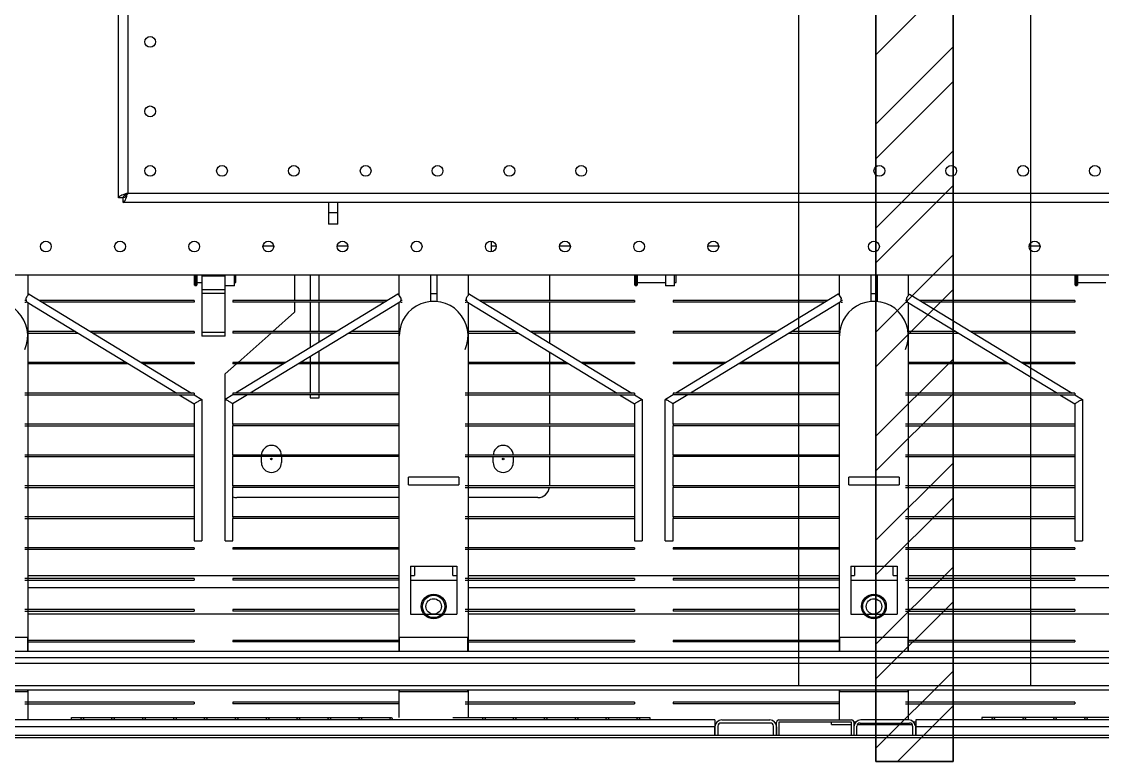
# Model space of a CAD drawing. Header units: millimetres. Extents: x 32496 to 166256, y 3504 to 23939.
# Drawn here: x 96444 to 97843, y 6319 to 7277 of the extents above; entities that cross this region are included whole.
import ezdxf

# ---------------------------------------------------------------- set-up
doc = ezdxf.new("R2010")
doc.units = ezdxf.units.MM
doc.linetypes.add('CENTER', pattern=[50.8, 31.75, -6.35, 6.35, -6.35])
doc.layers.get('0').update_dxf_attribs({"lineweight": 35})
for name, color, linetype in [('FG-S100X100-2068_0', 7, 'Continuous'), ('FG-S80-40-2519_0', 7, 'Continuous'), ('FG-S80-40-922_5_0', 7, 'Continuous'), ('S04S0230_0', 7, 'Continuous'), ('YBM-26-03_3_0', 7, 'Continuous'), ('YBM-26-03_3_MIR_0', 7, 'Continuous'), ('变压器模型_1__0', 7, 'Continuous')]:
    doc.layers.add(name, color=color, linetype=linetype)

# ---------------------------------------------------------------- blocks, each defined once
blk = doc.blocks.new('etryt5rte')
at = {"color": 2, "linetype": 'CENTER', "lineweight": -3, "ltscale": 0.01}
blk.add_line((69452.7, -53717.9), (69452.7, -56055.9), dxfattribs=at)
at = {"color": 2}
for p, q in [((69452.7, -53717.9), (69452.7, -56055.9)), ((69552.7, -53717.9), (69552.7, -56055.9)), ((69552.7, -56055.9), (69552.7, -53717.9)), ((69452.7, -55140.9), (69552.7, -55040.9)), ((69452.7, -55230.7), (69552.7, -55130.7)), ((69452.7, -55275.6), (69552.7, -55175.6)), ((69452.7, -55365.5), (69552.7, -55265.5)), ((69452.7, -55410.4), (69552.7, -55310.4)), ((69452.7, -55500.2), (69552.7, -55400.2)), ((69452.7, -55545.1), (69552.7, -55445.1)), ((69452.7, -55634.9), (69552.7, -55534.9)), ((69452.7, -55679.8), (69552.7, -55579.8)), ((69452.7, -55769.6), (69552.7, -55669.6)), ((69452.7, -55814.5), (69552.7, -55714.5)), ((69452.7, -55904.3), (69552.7, -55804.3)), ((69452.7, -55949.2), (69552.7, -55849.2)), ((69452.7, -56039), (69552.7, -55939)), ((69480.7, -56055.9), (69552.7, -55983.9)), ((69452.7, -56055.9), (69552.7, -56055.9))]:
    blk.add_line(p, q, dxfattribs=at)
at = {"color": 2, "lineweight": -3}
for p, q in [((69352.7, -53816.9), (69352.7, -55957)), ((69652.7, -53816.9), (69652.7, -55957)), ((64002.7, -55957.5), (75894.6, -55957.5))]:
    blk.add_line(p, q, dxfattribs=at)
blk = doc.blocks.new('gtrytrgtrr')
at = {"layer": 'FG-S100X100-2068_0', "color": 7, "linetype": 'Continuous'}
for p, q in [((65644.3, -74723.3), (65644.3, -74706.3)), ((65647.3, -74703.3), (65741.3, -74703.3)), ((65741.3, -74706.3), (65647.3, -74706.3)), ((65647.3, -74706.3), (65647.3, -74723.3)), ((65741.3, -74723.3), (65741.3, -74706.3)), ((65744.3, -74706.3), (65744.3, -74723.3))]:
    blk.add_line(p, q, dxfattribs=at)
for centre, start, end in [((65647.3, -74706.3), 90, 180), ((65741.3, -74706.3), 0, 90)]:
    blk.add_arc(centre, 3, start, end, dxfattribs=at)
at = {"layer": 'FG-S80-40-2519_0', "color": 7, "linetype": 'Continuous'}
for p, q in [((65564.3, -74723.3), (65564.3, -74712.3)), ((65568.3, -74711.3), (65568.3, -74723.3)), ((65636.3, -74707.3), (65572.3, -74707.3)), ((65573.3, -74703.3), (65635.3, -74703.3)), ((65640.3, -74723.3), (65640.3, -74711.3)), ((65644.3, -74712.3), (65644.3, -74723.3)), ((65744.3, -74712.3), (65744.3, -74723.3)), ((65748.3, -74723.3), (65748.3, -74711.3)), ((65752.3, -74707.3), (65816.3, -74707.3)), ((65815.3, -74703.3), (65753.3, -74703.3)), ((65820.3, -74711.3), (65820.3, -74723.3)), ((65824.3, -74723.3), (65824.3, -74712.3))]:
    blk.add_line(p, q, dxfattribs=at)
for centre, radius, start, end in [((65573.3, -74712.3), 9, 90, 180), ((65572.3, -74711.3), 4, 90, 180), ((65635.3, -74712.3), 9, 0, 90), ((65636.3, -74711.3), 4, 0, 90), ((65753.3, -74712.3), 9, 90, 180), ((65752.3, -74711.3), 4, 90, 180), ((65815.3, -74712.3), 9, 0, 90), ((65816.3, -74711.3), 4, 0, 90)]:
    blk.add_arc(centre, radius, start, end, dxfattribs=at)
at = {"layer": 'FG-S80-40-922_5_0', "color": 7, "linetype": 'Continuous'}
for p, q in [((65564.3, -74703.3), (64641.8, -74703.3)), ((65564.3, -74703.3), (65564.3, -74723.3)), ((66746.8, -74703.3), (65824.3, -74703.3)), ((65824.3, -74703.3), (65824.3, -74723.3))]:
    blk.add_line(p, q, dxfattribs=at)
at = {"layer": 'FG-S80-40-922_5_0', "color": 9, "linetype": 'Continuous'}
for p, q in [((65564.3, -74712.3), (64641.8, -74712.3)), ((66746.8, -74712.3), (65824.3, -74712.3))]:
    blk.add_line(p, q, dxfattribs=at)
at = {"layer": 'S04S0230_0', "color": 7, "linetype": 'Continuous'}
blk.add_line((72186.3, -74723.3), (60350.3, -74723.3), dxfattribs=at)
at = {"layer": 'S04S0230_0', "color": 9, "linetype": 'Continuous'}
blk.add_line((72186.3, -74726.3), (60350.3, -74726.3), dxfattribs=at)
at = {"layer": 'YBM-26-03_3_0', "color": 7, "linetype": 'Continuous'}
for p, q in [((66324.8, -74700.3), (65909.8, -74700.3)), ((65909.8, -74700.3), (65909.8, -74703.3))]:
    blk.add_line(p, q, dxfattribs=at)
for centre in [(65924.8, -74701.8), (65964.8, -74701.8), (66004.8, -74701.8), (66044.8, -74701.8)]:
    blk.add_circle(centre, 1.5, dxfattribs=at)
at = {"layer": 'YBM-26-03_3_MIR_0', "color": 7, "linetype": 'Continuous'}
for p, q in [((64731.3, -74703.3), (64731.3, -74700.3)), ((64731.3, -74700.3), (65145.3, -74700.3)), ((65225.3, -74700.3), (65480.3, -74700.3)), ((65480.3, -74700.3), (65480.3, -74703.3))]:
    blk.add_line(p, q, dxfattribs=at)
for centre in [(64745.3, -74701.8), (64785.3, -74701.8), (64825.3, -74701.8), (64865.3, -74701.8), (64905.3, -74701.8), (64945.3, -74701.8), (64985.3, -74701.8), (65025.3, -74701.8), (65065.3, -74701.8), (65105.3, -74701.8), (65145.3, -74701.8), (65265.3, -74701.8), (65305.3, -74701.8), (65345.3, -74701.8), (65385.3, -74701.8), (65425.3, -74701.8), (65465.3, -74701.8)]:
    blk.add_circle(centre, 1.5, dxfattribs=at)
at = {"layer": '变压器模型_1__0', "color": 6, "linetype": 'Continuous'}
for p, q in [((64792.3, -74027.3), (64792.3, -73083.3)), ((64798.3, -74027.3), (64792.3, -74027.3)), ((64798.3, -74033.3), (64798.3, -74027.3)), ((66742.3, -74033.3), (64798.3, -74033.3)), ((65064.3, -74033.3), (65064.3, -74061.3)), ((65076.3, -74061.3), (65076.3, -74033.3)), ((65076.3, -74061.3), (65064.3, -74061.3)), ((65275.3, -74097.3), (65275.3, -74083.6)), ((67167.3, -74127.3), (64373.3, -74127.3)), ((64674.8, -74127.3), (64674.8, -74153.7)), ((64890.3, -74127.3), (64890.3, -74140.3)), ((64894.3, -74140.3), (64894.3, -74127.3)), ((64894.3, -74136.8), (64900.3, -74136.8)), ((64900.3, -74127.3), (64900.3, -74206.3)), ((64930.3, -74206.3), (64930.3, -74127.3)), ((64942.3, -74141.3), (64942.3, -74127.3)), ((64942.3, -74136.8), (64944.3, -74136.8)), ((64944.3, -74136.8), (64944.3, -74127.3)), ((65020.3, -74127.3), (65020.3, -74160.3)), ((65040.3, -74127.3), (65040.3, -74160.3)), ((65052.3, -74160.3), (65052.3, -74127.3)), ((65155.8, -74153.7), (65155.8, -74127.3)), ((65196.3, -74127.3), (65196.3, -74161.3)), ((65204.3, -74127.3), (65204.3, -74161.3)), ((65244.8, -74127.3), (65244.8, -74153.7)), ((65350.3, -74127.3), (65350.3, -74160.3)), ((65460.3, -74127.3), (65460.3, -74140.3)), ((65464.3, -74140.3), (65464.3, -74127.3)), ((65464.3, -74136.8), (65500.3, -74136.8)), ((65500.3, -74127.3), (65500.3, -74141.3)), ((65512.3, -74141.3), (65512.3, -74127.3)), ((65512.3, -74136.8), (65514.3, -74136.8)), ((65514.3, -74136.8), (65514.3, -74127.3)), ((65725.8, -74153.7), (65725.8, -74127.3)), ((65766.3, -74127.3), (65766.3, -74161.3)), ((65774.3, -74127.3), (65774.3, -74161.3)), ((65814.8, -74127.3), (65814.8, -74153.7)), ((66030.3, -74127.3), (66030.3, -74140.3)), ((66034.3, -74140.3), (66034.3, -74127.3)), ((66034.3, -74136.8), (66070.3, -74136.8)), ((64676.5, -74152), (64886.8, -74280.3)), ((64893.3, -74141.3), (64891.3, -74141.3)), ((64942.3, -74141.3), (64930.3, -74141.3)), ((65154.1, -74152), (64943.7, -74280.3)), ((65196.3, -74151.3), (65204.3, -74151.3)), ((65246.5, -74152), (65456.8, -74280.3)), ((65463.3, -74141.3), (65461.3, -74141.3)), ((65512.3, -74141.3), (65500.3, -74141.3)), ((65724.1, -74152), (65513.7, -74280.3)), ((65766.3, -74151.3), (65774.3, -74151.3)), ((65816.5, -74152), (66026.8, -74280.3)), ((66033.3, -74141.3), (66031.3, -74141.3)), ((64672.6, -74160.3), (64671, -74160.3)), ((64671, -74162.3), (64672.7, -74162.3)), ((64673.9, -74162.1), (64867.7, -74280.3)), ((64674.8, -74162.3), (64674.8, -74614.3)), ((64890.3, -74160.3), (64690.1, -74160.3)), ((64890.3, -74162.3), (64693.3, -74162.3)), ((64890.3, -74160.3), (64890.3, -74162.3)), ((64940.3, -74160.3), (64940.3, -74162.3)), ((65140.5, -74160.3), (64940.3, -74160.3)), ((65137.2, -74162.3), (64940.3, -74162.3)), ((65156.6, -74162.1), (64962.8, -74280.3)), ((65020.3, -74162.3), (65020.3, -74175.3)), ((65040.3, -74162.3), (65040.3, -74200.3)), ((65052.3, -74200.3), (65052.3, -74162.3)), ((65155.8, -74614.3), (65155.8, -74162.3)), ((65159.5, -74160.3), (65157.8, -74160.3)), ((65158, -74162.3), (65159.5, -74162.3)), ((65242.6, -74160.3), (65241, -74160.3)), ((65241, -74162.3), (65242.7, -74162.3)), ((65243.9, -74162.1), (65437.7, -74280.3)), ((65244.8, -74162.3), (65244.8, -74614.3)), ((65460.3, -74160.3), (65260.1, -74160.3)), ((65460.3, -74162.3), (65263.3, -74162.3)), ((65350.3, -74162.3), (65350.3, -74200.3)), ((65460.3, -74160.3), (65460.3, -74162.3)), ((65510.3, -74160.3), (65510.3, -74162.3)), ((65710.5, -74160.3), (65510.3, -74160.3)), ((65707.2, -74162.3), (65510.3, -74162.3)), ((65726.6, -74162.1), (65532.8, -74280.3)), ((65725.8, -74614.3), (65725.8, -74162.3)), ((65729.5, -74160.3), (65727.8, -74160.3)), ((65728, -74162.3), (65729.5, -74162.3)), ((65812.6, -74160.3), (65811, -74160.3)), ((65811, -74162.3), (65812.7, -74162.3)), ((65813.9, -74162.1), (66007.7, -74280.3)), ((65814.8, -74162.3), (65814.8, -74614.3)), ((66030.3, -74160.3), (65830.1, -74160.3)), ((66030.3, -74162.3), (65833.3, -74162.3)), ((66030.3, -74160.3), (66030.3, -74162.3)), ((64992.1, -74200.3), (65020.3, -74175.3)), ((64674.2, -74202.3), (64739.8, -74202.3)), ((64736.5, -74200.3), (64674.8, -74200.3)), ((64890.3, -74200.3), (64755.6, -74200.3)), ((64890.3, -74202.3), (64758.9, -74202.3)), ((64890.3, -74200.3), (64890.3, -74202.3)), ((64930.3, -74206.3), (64900.3, -74206.3)), ((64940.3, -74200.3), (64940.3, -74202.3)), ((65074.9, -74200.3), (64940.3, -74200.3)), ((65071.6, -74202.3), (64940.3, -74202.3)), ((64947.1, -74240.3), (64989.9, -74202.3)), ((65040.3, -74202.3), (65040.3, -74221.4)), ((65052.3, -74214.1), (65052.3, -74202.3)), ((65090.7, -74202.3), (65156.3, -74202.3)), ((65155.8, -74200.3), (65094, -74200.3)), ((65244.2, -74202.3), (65309.8, -74202.3)), ((65306.5, -74200.3), (65244.8, -74200.3)), ((65460.3, -74200.3), (65325.6, -74200.3)), ((65460.3, -74202.3), (65328.9, -74202.3)), ((65350.3, -74202.3), (65350.3, -74215.3)), ((65460.3, -74200.3), (65460.3, -74202.3)), ((65510.3, -74200.3), (65510.3, -74202.3)), ((65644.9, -74200.3), (65510.3, -74200.3)), ((65641.6, -74202.3), (65510.3, -74202.3)), ((65660.7, -74202.3), (65726.3, -74202.3)), ((65725.8, -74200.3), (65664, -74200.3)), ((65814.2, -74202.3), (65879.8, -74202.3)), ((65876.5, -74200.3), (65814.8, -74200.3)), ((66030.3, -74200.3), (65895.6, -74200.3)), ((66030.3, -74202.3), (65898.9, -74202.3)), ((66030.3, -74200.3), (66030.3, -74202.3)), ((65040.3, -74233.1), (65040.3, -74240.3)), ((65052.3, -74240.3), (65052.3, -74225.7)), ((65350.3, -74227), (65350.3, -74240.3)), ((64802.1, -74240.3), (64674.8, -74240.3)), ((64805.4, -74242.3), (64674.8, -74242.3)), ((64890.3, -74240.3), (64821.2, -74240.3)), ((64890.3, -74242.3), (64824.5, -74242.3)), ((64890.3, -74240.3), (64890.3, -74242.3)), ((64930.3, -74255.3), (64944.9, -74242.3)), ((64940.3, -74240.3), (64940.3, -74242.3)), ((65009.3, -74240.3), (64940.3, -74240.3)), ((65006, -74242.3), (64940.3, -74242.3)), ((65155.8, -74242.3), (65025.1, -74242.3)), ((65155.8, -74240.3), (65028.4, -74240.3)), ((65040.3, -74242.3), (65040.3, -74280.3)), ((65052.3, -74280.3), (65052.3, -74242.3)), ((65372.1, -74240.3), (65244.8, -74240.3)), ((65375.4, -74242.3), (65244.8, -74242.3)), ((65350.3, -74242.3), (65350.3, -74280.3)), ((65460.3, -74240.3), (65391.2, -74240.3)), ((65460.3, -74242.3), (65394.5, -74242.3)), ((65460.3, -74240.3), (65460.3, -74242.3)), ((65510.3, -74240.3), (65510.3, -74242.3)), ((65579.3, -74240.3), (65510.3, -74240.3)), ((65576, -74242.3), (65510.3, -74242.3)), ((65725.8, -74242.3), (65595.1, -74242.3)), ((65725.8, -74240.3), (65598.4, -74240.3)), ((65942.1, -74240.3), (65814.8, -74240.3)), ((65945.4, -74242.3), (65814.8, -74242.3)), ((66030.3, -74240.3), (65961.2, -74240.3)), ((66030.3, -74242.3), (65964.5, -74242.3)), ((66030.3, -74240.3), (66030.3, -74242.3)), ((64930.3, -74288.5), (64930.3, -74255.3)), ((64890.3, -74280.3), (64671, -74280.3)), ((64671, -74282.3), (64890.3, -74282.3)), ((64871, -74282.3), (64890.4, -74294.1)), ((64890.2, -74282.3), (64900.2, -74288.5)), ((64890.3, -74280.3), (64890.3, -74282.3)), ((64900.2, -74288.5), (64900.3, -74288.5)), ((64900.3, -74288.5), (64900.3, -74471.3)), ((64930.2, -74471.3), (64930.2, -74288.5)), ((64930.3, -74288.5), (64930.2, -74288.5)), ((64940.4, -74282.3), (64930.3, -74288.5)), ((64959.5, -74282.3), (64940.1, -74294.1)), ((64940.3, -74280.3), (64940.3, -74282.3)), ((65155.8, -74280.3), (64940.3, -74280.3)), ((65155.8, -74282.3), (64940.3, -74282.3)), ((65040.3, -74282.3), (65040.3, -74286.3)), ((65040.3, -74286.3), (65052.3, -74286.3)), ((65052.3, -74286.3), (65052.3, -74282.3)), ((65460.3, -74280.3), (65241, -74280.3)), ((65241, -74282.3), (65460.3, -74282.3)), ((65350.3, -74282.3), (65350.3, -74320.3)), ((65441, -74282.3), (65460.4, -74294.1)), ((65460.2, -74282.3), (65470.2, -74288.5)), ((65460.3, -74280.3), (65460.3, -74282.3)), ((65470.2, -74288.5), (65470.3, -74288.5)), ((65470.3, -74288.5), (65470.3, -74471.3)), ((65500.2, -74471.3), (65500.2, -74288.5)), ((65500.3, -74288.5), (65500.2, -74288.5)), ((65510.4, -74282.3), (65500.3, -74288.5)), ((65529.5, -74282.3), (65510.1, -74294.1)), ((65510.3, -74280.3), (65510.3, -74282.3)), ((65725.8, -74280.3), (65510.3, -74280.3)), ((65725.8, -74282.3), (65510.3, -74282.3)), ((66030.3, -74280.3), (65811, -74280.3)), ((65811, -74282.3), (66030.3, -74282.3)), ((66011, -74282.3), (66030.4, -74294.1)), ((66030.2, -74282.3), (66040.2, -74288.5)), ((66030.3, -74280.3), (66030.3, -74282.3)), ((66040.2, -74288.5), (66040.3, -74288.5)), ((66040.3, -74288.5), (66040.3, -74471.3)), ((64890.3, -74294.1), (64890.3, -74320.3)), ((64890.4, -74294.1), (64890.3, -74294.1)), ((64940.1, -74294.1), (64940.2, -74294.1)), ((64940.2, -74320.3), (64940.2, -74294.1)), ((65460.3, -74294.1), (65460.3, -74320.3)), ((65460.4, -74294.1), (65460.3, -74294.1)), ((65510.1, -74294.1), (65510.2, -74294.1)), ((65510.2, -74320.3), (65510.2, -74294.1)), ((66030.4, -74294.1), (66030.3, -74294.1)), ((66030.3, -74294.1), (66030.3, -74320.3)), ((64890.3, -74320.3), (64671, -74320.3)), ((64890.3, -74320.3), (64890.3, -74322.3)), ((64940.3, -74320.3), (64940.3, -74322.3)), ((65155.8, -74320.3), (64940.3, -74320.3)), ((65460.3, -74320.3), (65241, -74320.3)), ((65460.3, -74320.3), (65460.3, -74322.3)), ((65510.3, -74320.3), (65510.3, -74322.3)), ((65725.8, -74320.3), (65510.3, -74320.3)), ((66030.3, -74320.3), (65811, -74320.3)), ((66030.3, -74320.3), (66030.3, -74322.3)), ((64671, -74322.3), (64890.3, -74322.3)), ((64890.3, -74322.3), (64890.3, -74360.3)), ((64940.2, -74360.3), (64940.2, -74322.3)), ((65155.8, -74322.3), (64940.3, -74322.3)), ((65241, -74322.3), (65460.3, -74322.3)), ((65350.3, -74322.3), (65350.3, -74360.3)), ((65460.3, -74322.3), (65460.3, -74360.3)), ((65510.2, -74360.3), (65510.2, -74322.3)), ((65725.8, -74322.3), (65510.3, -74322.3)), ((65811, -74322.3), (66030.3, -74322.3)), ((66030.3, -74322.3), (66030.3, -74360.3)), ((64890.3, -74360.3), (64671, -74360.3)), ((64671, -74362.3), (64890.3, -74362.3)), ((64890.3, -74360.3), (64890.3, -74362.3)), ((64890.3, -74362.3), (64890.3, -74400.3)), ((64940.2, -74400.3), (64940.2, -74362.3)), ((64940.3, -74360.3), (64940.3, -74362.3)), ((65155.8, -74360.3), (64940.3, -74360.3)), ((65155.8, -74362.3), (64940.3, -74362.3)), ((64977.3, -74369.8), (64977.3, -74362.3)), ((65003.3, -74362.3), (65003.3, -74369.8)), ((65460.3, -74360.3), (65241, -74360.3)), ((65241, -74362.3), (65460.3, -74362.3)), ((65277.3, -74369.8), (65277.3, -74362.3)), ((65303.3, -74362.3), (65303.3, -74369.8)), ((65350.3, -74362.3), (65350.3, -74400.3)), ((65460.3, -74360.3), (65460.3, -74362.3)), ((65460.3, -74362.3), (65460.3, -74400.3)), ((65510.2, -74400.3), (65510.2, -74362.3)), ((65510.3, -74360.3), (65510.3, -74362.3)), ((65725.8, -74360.3), (65510.3, -74360.3)), ((65725.8, -74362.3), (65510.3, -74362.3)), ((66030.3, -74360.3), (65811, -74360.3)), ((65811, -74362.3), (66030.3, -74362.3)), ((66030.3, -74360.3), (66030.3, -74362.3)), ((66030.3, -74362.3), (66030.3, -74400.3)), ((65167.8, -74398.8), (65167.8, -74388.8)), ((65232.8, -74388.8), (65167.8, -74388.8)), ((65232.8, -74388.8), (65232.8, -74398.8)), ((65802.8, -74388.8), (65737.8, -74388.8)), ((65737.8, -74398.8), (65737.8, -74388.8)), ((65802.8, -74388.8), (65802.8, -74398.8)), ((64890.3, -74400.3), (64671, -74400.3)), ((64671, -74402.3), (64890.3, -74402.3)), ((64890.3, -74400.3), (64890.3, -74402.3)), ((64890.3, -74402.3), (64890.3, -74440.3)), ((64940.2, -74440.3), (64940.2, -74402.3)), ((64940.3, -74400.3), (64940.3, -74402.3)), ((65155.8, -74400.3), (64940.3, -74400.3)), ((65155.8, -74402.3), (64940.3, -74402.3)), ((65167.8, -74398.8), (65232.8, -74398.8)), ((65460.3, -74400.3), (65241, -74400.3)), ((65241, -74402.3), (65460.3, -74402.3)), ((65460.3, -74400.3), (65460.3, -74402.3)), ((65460.3, -74402.3), (65460.3, -74440.3)), ((65510.2, -74440.3), (65510.2, -74402.3)), ((65725.8, -74400.3), (65510.3, -74400.3)), ((65510.3, -74400.3), (65510.3, -74402.3)), ((65725.8, -74402.3), (65510.3, -74402.3)), ((65737.8, -74398.8), (65802.8, -74398.8)), ((66030.3, -74400.3), (65811, -74400.3)), ((65811, -74402.3), (66030.3, -74402.3)), ((66030.3, -74400.3), (66030.3, -74402.3)), ((66030.3, -74402.3), (66030.3, -74440.3)), ((65155.8, -74415.3), (64945.3, -74415.3)), ((65335.3, -74415.3), (65244.8, -74415.3)), ((64890.3, -74440.3), (64671, -74440.3)), ((64671, -74442.3), (64890.3, -74442.3)), ((64890.3, -74440.3), (64890.3, -74442.3)), ((64890.3, -74442.3), (64890.3, -74471.3)), ((64940.2, -74471.3), (64940.2, -74442.3)), ((64940.3, -74440.3), (64940.3, -74442.3)), ((65155.8, -74440.3), (64940.3, -74440.3)), ((65155.8, -74442.3), (64940.3, -74442.3)), ((65460.3, -74440.3), (65241, -74440.3)), ((65241, -74442.3), (65460.3, -74442.3)), ((65460.3, -74440.3), (65460.3, -74442.3)), ((65460.3, -74442.3), (65460.3, -74471.3)), ((65510.2, -74471.3), (65510.2, -74442.3)), ((65725.8, -74440.3), (65510.3, -74440.3)), ((65510.3, -74440.3), (65510.3, -74442.3)), ((65725.8, -74442.3), (65510.3, -74442.3)), ((66030.3, -74440.3), (65811, -74440.3)), ((65811, -74442.3), (66030.3, -74442.3)), ((66030.3, -74440.3), (66030.3, -74442.3)), ((66030.3, -74442.3), (66030.3, -74471.3)), ((64890.3, -74471.3), (64900.3, -74471.3)), ((64930.2, -74471.3), (64940.2, -74471.3)), ((65460.3, -74471.3), (65470.3, -74471.3)), ((65500.2, -74471.3), (65510.2, -74471.3)), ((66030.3, -74471.3), (66040.3, -74471.3)), ((64890.3, -74480.3), (64671, -74480.3)), ((64671, -74482.3), (64890.3, -74482.3)), ((64890.3, -74480.3), (64890.3, -74482.3)), ((64940.3, -74480.3), (64940.3, -74482.3)), ((65155.8, -74480.3), (64940.3, -74480.3)), ((65155.8, -74482.3), (64940.3, -74482.3)), ((65460.3, -74480.3), (65241, -74480.3)), ((65241, -74482.3), (65460.3, -74482.3)), ((65460.3, -74480.3), (65460.3, -74482.3)), ((65725.8, -74480.3), (65510.3, -74480.3)), ((65510.3, -74480.3), (65510.3, -74482.3)), ((65725.8, -74482.3), (65510.3, -74482.3)), ((66030.3, -74480.3), (65811, -74480.3)), ((65811, -74482.3), (66030.3, -74482.3)), ((66030.3, -74480.3), (66030.3, -74482.3)), ((64674.8, -74516.3), (65155.8, -74516.3)), ((65170.3, -74504.3), (65170.3, -74566.3)), ((65170.3, -74504.3), (65230.3, -74504.3)), ((65170.3, -74516.3), (65175.3, -74516.3)), ((65225.3, -74516.3), (65230.3, -74516.3)), ((65230.3, -74504.3), (65230.3, -74566.3)), ((65244.8, -74516.3), (65725.8, -74516.3)), ((65740.3, -74504.3), (65800.3, -74504.3)), ((65740.3, -74504.3), (65740.3, -74566.3)), ((65740.3, -74516.3), (65745.3, -74516.3)), ((65795.3, -74516.3), (65800.3, -74516.3)), ((65800.3, -74504.3), (65800.3, -74566.3)), ((65814.8, -74516.3), (66295.8, -74516.3)), ((64890.3, -74520.3), (64671, -74520.3)), ((64671, -74522.3), (64890.3, -74522.3)), ((64890.3, -74520.3), (64890.3, -74522.3)), ((64940.3, -74520.3), (64940.3, -74522.3)), ((65155.8, -74520.3), (64940.3, -74520.3)), ((65155.8, -74522.3), (64940.3, -74522.3)), ((65170.3, -74522.3), (65230.3, -74522.3)), ((65460.3, -74520.3), (65241, -74520.3)), ((65241, -74522.3), (65460.3, -74522.3)), ((65460.3, -74520.3), (65460.3, -74522.3)), ((65725.8, -74520.3), (65510.3, -74520.3)), ((65510.3, -74520.3), (65510.3, -74522.3)), ((65725.8, -74522.3), (65510.3, -74522.3)), ((65740.3, -74522.3), (65800.3, -74522.3)), ((66030.3, -74520.3), (65811, -74520.3)), ((65811, -74522.3), (66030.3, -74522.3)), ((66030.3, -74520.3), (66030.3, -74522.3)), ((64890.3, -74560.3), (64671, -74560.3)), ((64671, -74562.3), (64890.3, -74562.3)), ((65155.8, -74566.3), (64674.8, -74566.3)), ((64890.3, -74560.3), (64890.3, -74562.3)), ((64940.3, -74560.3), (64940.3, -74562.3)), ((65155.8, -74560.3), (64940.3, -74560.3)), ((65155.8, -74562.3), (64940.3, -74562.3)), ((65170.3, -74566.3), (65187.8, -74566.3)), ((65190.2, -74566.3), (65210.4, -74566.3)), ((65212.7, -74566.3), (65230.3, -74566.3)), ((65460.3, -74560.3), (65241, -74560.3)), ((65241, -74562.3), (65460.3, -74562.3)), ((65725.8, -74566.3), (65244.8, -74566.3)), ((65460.3, -74560.3), (65460.3, -74562.3)), ((65725.8, -74560.3), (65510.3, -74560.3)), ((65510.3, -74560.3), (65510.3, -74562.3)), ((65725.8, -74562.3), (65510.3, -74562.3)), ((65740.3, -74566.3), (65757.8, -74566.3)), ((65760.2, -74566.3), (65780.4, -74566.3)), ((65782.7, -74566.3), (65800.3, -74566.3)), ((66030.3, -74560.3), (65811, -74560.3)), ((65811, -74562.3), (66030.3, -74562.3)), ((66295.8, -74566.3), (65814.8, -74566.3)), ((66030.3, -74560.3), (66030.3, -74562.3)), ((64674.3, -74596.3), (64586.3, -74596.3)), ((64674.3, -74596.3), (64674.3, -74614.3)), ((64890.3, -74600.3), (64674.8, -74600.3)), ((64890.3, -74600.3), (64890.3, -74602.3)), ((64940.3, -74600.3), (64940.3, -74602.3)), ((65155.8, -74600.3), (64940.3, -74600.3)), ((65156.3, -74614.3), (65156.3, -74596.3)), ((65244.3, -74596.3), (65156.3, -74596.3)), ((65244.3, -74596.3), (65244.3, -74614.3)), ((65460.3, -74600.3), (65244.8, -74600.3)), ((65460.3, -74600.3), (65460.3, -74602.3)), ((65725.8, -74600.3), (65510.3, -74600.3)), ((65510.3, -74600.3), (65510.3, -74602.3)), ((65814.3, -74596.3), (65726.3, -74596.3)), ((65726.3, -74614.3), (65726.3, -74596.3)), ((65814.3, -74596.3), (65814.3, -74614.3)), ((66030.3, -74600.3), (65814.8, -74600.3)), ((66030.3, -74600.3), (66030.3, -74602.3)), ((64030.3, -74614.3), (67510.3, -74614.3)), ((64674.3, -74602.3), (64890.3, -74602.3)), ((65155.8, -74602.3), (64940.3, -74602.3)), ((65244.3, -74602.3), (65460.3, -74602.3)), ((65725.8, -74602.3), (65510.3, -74602.3)), ((65814.3, -74602.3), (66030.3, -74602.3)), ((64030.3, -74622.3), (67510.3, -74622.3)), ((64040.3, -74664.3), (67500.3, -74664.3)), ((64586.3, -74666.3), (64674.3, -74666.3)), ((64674.3, -74664.3), (64674.3, -74666.3)), ((64674.8, -74664.3), (64674.8, -74703.3)), ((65155.8, -74700.3), (65155.8, -74664.3)), ((65156.3, -74666.3), (65156.3, -74664.3)), ((65156.3, -74666.3), (65244.3, -74666.3)), ((65244.3, -74664.3), (65244.3, -74666.3)), ((65244.8, -74664.3), (65244.8, -74700.3)), ((65725.8, -74703.3), (65725.8, -74664.3)), ((65726.3, -74666.3), (65726.3, -74664.3)), ((65726.3, -74666.3), (65814.3, -74666.3)), ((65814.3, -74664.3), (65814.3, -74666.3)), ((65814.8, -74664.3), (65814.8, -74703.3)), ((64890.3, -74680.3), (64671, -74680.3)), ((64671, -74682.3), (64890.3, -74682.3)), ((64890.3, -74680.3), (64890.3, -74682.3)), ((64940.3, -74680.3), (64940.3, -74682.3)), ((65155.8, -74680.3), (64940.3, -74680.3)), ((65155.8, -74682.3), (64940.3, -74682.3)), ((65460.3, -74680.3), (65241, -74680.3)), ((65241, -74682.3), (65460.3, -74682.3)), ((65460.3, -74680.3), (65460.3, -74682.3)), ((65725.8, -74680.3), (65510.3, -74680.3)), ((65510.3, -74680.3), (65510.3, -74682.3)), ((65725.8, -74682.3), (65510.3, -74682.3)), ((66030.3, -74680.3), (65811, -74680.3)), ((65811, -74682.3), (66030.3, -74682.3)), ((66030.3, -74680.3), (66030.3, -74682.3)), ((65715.3, -74709.3), (65715.3, -74706.3)), ((65715.3, -74709.3), (65741.3, -74709.3)), ((65746.6, -74706.3), (65744.3, -74706.3)), ((65748.8, -74709.3), (65819.7, -74709.3)), ((65824.3, -74706.3), (65822, -74706.3)), ((65822.5, -74709.3), (65823.7, -74709.3))]:
    blk.add_line(p, q, dxfattribs=at)
at = {"layer": '变压器模型_1__0', "color": 9, "linetype": 'Continuous'}
for p, q in [((64804.3, -73089.3), (64804.3, -74021.3)), ((64804.3, -74021.3), (66736.3, -74021.3)), ((65064.3, -74046.3), (65076.3, -74046.3)), ((64979.3, -74089.3), (64993.3, -74089.3)), ((65075.3, -74089.3), (65089.3, -74089.3)), ((65275.3, -74089.3), (65281.3, -74089.3)), ((65363.3, -74089.3), (65377.3, -74089.3)), ((65555.3, -74089.3), (65569.3, -74089.3)), ((65971.3, -74089.3), (65985.3, -74089.3)), ((64891.3, -74127.3), (64891.3, -74141.3)), ((64893.3, -74141.3), (64893.3, -74127.3)), ((64930.3, -74128.7), (64900.3, -74128.7)), ((65461.3, -74127.3), (65461.3, -74141.3)), ((65463.3, -74141.3), (65463.3, -74127.3)), ((66031.3, -74127.3), (66031.3, -74141.3)), ((66033.3, -74141.3), (66033.3, -74127.3)), ((64900.3, -74145.9), (64930.3, -74145.9)), ((64930.3, -74150.9), (64900.3, -74150.9)), ((64900.3, -74201.3), (64930.3, -74201.3)), ((65175.3, -74504.3), (65175.3, -74516.3)), ((65225.3, -74516.3), (65225.3, -74504.3)), ((65745.3, -74504.3), (65745.3, -74516.3)), ((65795.3, -74516.3), (65795.3, -74504.3)), ((65155.8, -74532.3), (64674.3, -74532.3)), ((65725.8, -74532.3), (65244.8, -74532.3)), ((66295.8, -74532.3), (65814.8, -74532.3)), ((67510.3, -74630.3), (64030.3, -74630.3))]:
    blk.add_line(p, q, dxfattribs=at)
at = {"layer": '变压器模型_1__0', "color": 6, "linetype": 'Continuous'}
for centre, radius in [((64833.3, -73825.3), 7), ((64833.3, -73915.3), 7), ((64833.3, -73992.3), 7), ((64926.3, -73992.3), 7), ((65019.3, -73992.3), 7), ((65112.3, -73992.3), 7), ((65205.3, -73992.3), 7), ((65298.3, -73992.3), 7), ((65391.3, -73992.3), 7), ((65777.3, -73992.3), 7), ((65870.3, -73992.3), 7), ((65963.3, -73992.3), 7), ((66056.3, -73992.3), 7), ((64698.3, -74090.3), 7), ((64794.3, -74090.3), 7), ((64890.3, -74090.3), 7), ((64986.3, -74090.3), 7), ((65082.3, -74090.3), 7), ((65178.3, -74090.3), 7), ((65274.3, -74090.3), 7), ((65370.3, -74090.3), 7), ((65466.3, -74090.3), 7), ((65562.3, -74090.3), 7), ((65770.3, -74090.3), 7), ((65978.3, -74090.3), 7), ((64990.3, -74365.3), 1), ((65290.3, -74365.3), 1), ((65200.3, -74556.3), 16), ((65200.3, -74556.3), 14.5), ((65770.3, -74556.3), 16), ((65770.3, -74556.3), 14.5), ((65200.3, -74556.3), 10), ((65770.3, -74556.3), 10)]:
    blk.add_circle(centre, radius, dxfattribs=at)
for centre, radius, start, end in [((64734.9, -74002.6), 71.8, 339.7499, 341.0347), ((64630.3, -74205.8), 44.5, 336.4554, 180), ((64701, -74172.7), 32.4, 148.8551, 150.5947), ((65200.3, -74205.8), 44.5, 336.4554, 180), ((65271, -74172.7), 32.4, 148.8551, 150.5947), ((65770.3, -74205.8), 44.5, 336.4554, 180), ((65841, -74172.7), 32.4, 148.8551, 150.5947), ((64990.3, -74360.8), 13, 0, 180), ((65290.3, -74360.8), 13, 0, 180), ((64990.3, -74369.8), 13, 180, 0), ((65290.3, -74369.8), 13, 180, 0), ((65335.3, -74400.3), 15, 270, 351.9082), ((64945.3, -74400.3), 15, 250.1456, 270)]:
    blk.add_arc(centre, radius, start, end, dxfattribs=at)
for points, knots in [([(64793.2, -74025.8), (64793, -74025.9), (64792.6, -74026.3), (64792.3, -74026.9), (64792.3, -74027.3)], [0, 0, 0, 0, 0.305865, 1, 1, 1, 1]), ([(64798.2, -74023.3), (64797.2, -74023.7), (64795.4, -74024.4), (64793.8, -74025.3), (64793.2, -74025.8)], [0, 0, 0, 0, 0.574777, 1, 1, 1, 1]), ([(64804.3, -74021.3), (64803.7, -74021.5), (64801.7, -74022.1), (64799.6, -74022.8), (64798.2, -74023.3)], [0, 0, 0, 0, 0.260384, 1, 1, 1, 1]), ([(64804.3, -74021.3), (64803.3, -74022.8), (64801.9, -74025.2), (64799.4, -74027.3), (64798.3, -74027.3)], [0, 0, 0, 0, 0.59912, 1, 1, 1, 1]), ([(64798.3, -74027.3), (64798.3, -74026.1), (64800.4, -74023.6), (64802.8, -74022.2), (64804.3, -74021.3)], [0, 0, 0, 0, 0.40088, 1, 1, 1, 1]), ([(64798.3, -74033.3), (64799.1, -74033.3), (64800.9, -74031), (64801.7, -74028.9), (64802.2, -74027.4)], [0, 0, 0, 0, 0.347751, 1, 1, 1, 1]), ([(64802.8, -74025.9), (64802.9, -74025.5), (64803.4, -74024), (64803.9, -74022.5), (64804.3, -74021.3)], [0, 0, 0, 0, 0.242279, 1, 1, 1, 1]), ([(64674.8, -74153.6), (64674.7, -74153.8), (64674.1, -74154.5), (64673.6, -74155.3), (64673.2, -74155.9)], [0, 0, 0, 0, 0.230787, 1, 1, 1, 1]), ([(64676.5, -74152), (64676.2, -74152), (64675.6, -74152.6), (64675.1, -74153.2), (64674.8, -74153.6)], [0, 0, 0, 0, 0.334187, 1, 1, 1, 1]), ([(65155, -74152.7), (65154.8, -74152.5), (65154.5, -74152.2), (65154.2, -74152), (65154.1, -74152)], [0, 0, 0, 0, 0.645003, 1, 1, 1, 1]), ([(65157.8, -74156.8), (65157.3, -74155.9), (65156.6, -74154.8), (65155.9, -74153.8), (65155.7, -74153.6)], [0, 0, 0, 0, 0.768624, 1, 1, 1, 1]), ([(65244.8, -74153.6), (65244.7, -74153.8), (65244.1, -74154.5), (65243.6, -74155.3), (65243.2, -74155.9)], [0, 0, 0, 0, 0.230787, 1, 1, 1, 1]), ([(65246.5, -74152), (65246.2, -74152), (65245.6, -74152.6), (65245.1, -74153.2), (65244.8, -74153.6)], [0, 0, 0, 0, 0.334187, 1, 1, 1, 1]), ([(65725, -74152.7), (65724.8, -74152.5), (65724.5, -74152.2), (65724.2, -74152), (65724.1, -74152)], [0, 0, 0, 0, 0.645003, 1, 1, 1, 1]), ([(65727.8, -74156.8), (65727.3, -74155.9), (65726.6, -74154.8), (65725.9, -74153.8), (65725.7, -74153.6)], [0, 0, 0, 0, 0.768624, 1, 1, 1, 1]), ([(65814.8, -74153.6), (65814.7, -74153.8), (65814.1, -74154.5), (65813.6, -74155.3), (65813.2, -74155.9)], [0, 0, 0, 0, 0.230787, 1, 1, 1, 1]), ([(65816.5, -74152), (65816.2, -74152), (65815.6, -74152.6), (65815.1, -74153.2), (65814.8, -74153.6)], [0, 0, 0, 0, 0.334187, 1, 1, 1, 1]), ([(64673, -74159.6), (64672.9, -74159.3), (64672.8, -74158.4), (64672.7, -74157.5), (64672.7, -74156.8)], [0, 0, 0, 0, 0.237274, 1, 1, 1, 1]), ([(64673.9, -74162.1), (64673.7, -74162.1), (64673.4, -74161.3), (64673.2, -74160.8), (64673.1, -74160.4)], [0, 0, 0, 0, 0.326421, 1, 1, 1, 1]), ([(65157.1, -74161.5), (65157, -74161.6), (65156.9, -74161.8), (65156.8, -74162.1), (65156.6, -74162.1)], [0, 0, 0, 0, 0.365429, 1, 1, 1, 1]), ([(65157.4, -74160.4), (65157.4, -74160.5), (65157.3, -74160.9), (65157.2, -74161.2), (65157.1, -74161.5)], [0, 0, 0, 0, 0.279582, 1, 1, 1, 1]), ([(65157.8, -74156.8), (65157.8, -74157.1), (65157.7, -74158.3), (65157.6, -74159.5), (65157.4, -74160.4)], [0, 0, 0, 0, 0.267337, 1, 1, 1, 1]), ([(65243, -74159.6), (65242.9, -74159.3), (65242.8, -74158.4), (65242.7, -74157.5), (65242.7, -74156.8)], [0, 0, 0, 0, 0.237274, 1, 1, 1, 1]), ([(65243.9, -74162.1), (65243.7, -74162.1), (65243.4, -74161.3), (65243.2, -74160.8), (65243.1, -74160.4)], [0, 0, 0, 0, 0.326421, 1, 1, 1, 1]), ([(65727.1, -74161.5), (65727, -74161.6), (65726.9, -74161.8), (65726.8, -74162.1), (65726.6, -74162.1)], [0, 0, 0, 0, 0.365429, 1, 1, 1, 1]), ([(65727.4, -74160.4), (65727.4, -74160.5), (65727.3, -74160.9), (65727.2, -74161.2), (65727.1, -74161.5)], [0, 0, 0, 0, 0.279582, 1, 1, 1, 1]), ([(65727.8, -74156.8), (65727.8, -74157.1), (65727.7, -74158.3), (65727.6, -74159.5), (65727.4, -74160.4)], [0, 0, 0, 0, 0.267337, 1, 1, 1, 1]), ([(65813, -74159.6), (65812.9, -74159.3), (65812.8, -74158.4), (65812.7, -74157.5), (65812.7, -74156.8)], [0, 0, 0, 0, 0.237274, 1, 1, 1, 1]), ([(65813.9, -74162.1), (65813.7, -74162.1), (65813.4, -74161.3), (65813.2, -74160.8), (65813.1, -74160.4)], [0, 0, 0, 0, 0.326421, 1, 1, 1, 1]), ([(64890.3, -74294.1), (64890.3, -74293.9), (64890.9, -74293.6), (64891.6, -74292.9), (64892.9, -74292.2), (64893.8, -74291.6), (64894.3, -74291.3)], [0, 0, 0, 0, 0.10242, 0.328402, 0.640675, 1, 1, 1, 1]), ([(64894.3, -74291.3), (64895, -74290.9), (64896.1, -74290.3), (64897.8, -74289.4), (64899.2, -74288.8), (64899.9, -74288.5), (64900.2, -74288.5)], [0, 0, 0, 0, 0.32121, 0.626361, 0.869323, 1, 1, 1, 1]), ([(64936.2, -74291.3), (64935.6, -74290.9), (64934.4, -74290.3), (64932.7, -74289.4), (64931.4, -74288.8), (64930.6, -74288.5), (64930.3, -74288.5)], [0, 0, 0, 0, 0.321177, 0.62628, 0.869184, 1, 1, 1, 1]), ([(64940.2, -74294.1), (64940.2, -74293.9), (64939.7, -74293.6), (64938.9, -74292.9), (64937.6, -74292.2), (64936.7, -74291.6), (64936.2, -74291.3)], [0, 0, 0, 0, 0.10217, 0.328304, 0.640641, 1, 1, 1, 1]), ([(65460.3, -74294.1), (65460.3, -74293.9), (65460.9, -74293.6), (65461.6, -74292.9), (65462.9, -74292.2), (65463.8, -74291.6), (65464.3, -74291.3)], [0, 0, 0, 0, 0.10242, 0.328402, 0.640675, 1, 1, 1, 1]), ([(65464.3, -74291.3), (65465, -74290.9), (65466.1, -74290.3), (65467.8, -74289.4), (65469.2, -74288.8), (65469.9, -74288.5), (65470.2, -74288.5)], [0, 0, 0, 0, 0.32121, 0.626361, 0.869323, 1, 1, 1, 1]), ([(65506.2, -74291.3), (65505.6, -74290.9), (65504.4, -74290.3), (65502.7, -74289.4), (65501.4, -74288.8), (65500.6, -74288.5), (65500.3, -74288.5)], [0, 0, 0, 0, 0.321177, 0.62628, 0.869184, 1, 1, 1, 1]), ([(65510.2, -74294.1), (65510.2, -74293.9), (65509.7, -74293.6), (65508.9, -74292.9), (65507.6, -74292.2), (65506.7, -74291.6), (65506.2, -74291.3)], [0, 0, 0, 0, 0.10217, 0.328304, 0.640641, 1, 1, 1, 1]), ([(66030.3, -74294.1), (66030.3, -74293.9), (66030.9, -74293.6), (66031.6, -74292.9), (66032.9, -74292.2), (66033.8, -74291.6), (66034.3, -74291.3)], [0, 0, 0, 0, 0.10242, 0.328402, 0.640675, 1, 1, 1, 1]), ([(66034.3, -74291.3), (66035, -74290.9), (66036.1, -74290.3), (66037.8, -74289.4), (66039.2, -74288.8), (66039.9, -74288.5), (66040.2, -74288.5)], [0, 0, 0, 0, 0.32121, 0.626361, 0.869323, 1, 1, 1, 1])]:
    blk.add_open_spline(points, degree=3, knots=knots, dxfattribs=at)
for points in [[(65155.7, -74153.6), (65155.5, -74153.3), (65155.2, -74153), (65155, -74152.7)], [(65725.7, -74153.6), (65725.5, -74153.3), (65725.2, -74153), (65725, -74152.7)], [(64673.1, -74160.4), (64673.1, -74160.1), (64673, -74159.8), (64673, -74159.6)], [(65243.1, -74160.4), (65243.1, -74160.1), (65243, -74159.8), (65243, -74159.6)], [(65813.1, -74160.4), (65813.1, -74160.1), (65813, -74159.8), (65813, -74159.6)]]:
    blk.add_open_spline(points, degree=3, dxfattribs=at)

msp = doc.modelspace()

# ---------------------------------------------------------------- block references
for name, p in [('etryt5rte', (28096.931, 62375.365)), ('gtrytrgtrr', (31776.885, 81076.369))]:
    msp.add_blockref(name, p)

doc.saveas('drawing.dxf')
